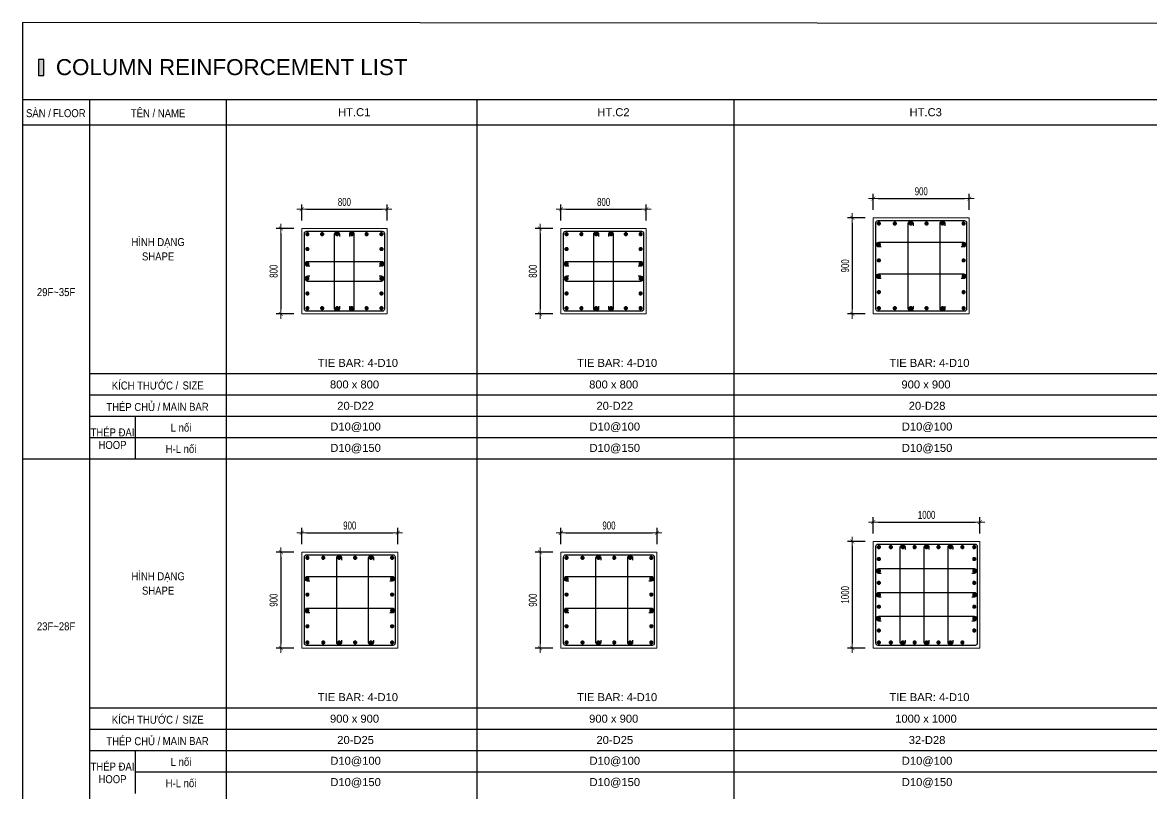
# Model space of a CAD drawing. Header units: millimetres. Extents: x 415878 to 795945, y 85573 to 378758.
# Drawn here: x 561805 to 572382, y 156157 to 163383 of the extents above; entities that cross this region are included whole.
import ezdxf
from ezdxf.enums import TextEntityAlignment as Align

# ---------------------------------------------------------------- set-up
doc = ezdxf.new("R2010")
doc.units = ezdxf.units.MM
doc.layers.get('Defpoints').update_dxf_attribs({"color": 151, "lineweight": 9})
for name, color, linetype in [('2', 2, 'Continuous'), ('A-ANNO-LEAD', 4, 'Continuous'), ('TIT1', 3, 'Continuous'), ('TXT', 3, 'Continuous')]:
    doc.layers.add(name, color=color, linetype=linetype)
for name, color, linetype, lineweight in [('NDC_S_CONTINUOUS', 3, 'Continuous', 20), ('NDC_S_DIM', 1, 'Continuous', 15), ('NDC_S_REBAR', 4, 'Continuous', 35), ('NDC_S_VN TEXT', 7, 'Continuous', 20)]:
    doc.layers.add(name, color=color, linetype=linetype, lineweight=lineweight)
doc.styles.add('ARIAL', font='arial.ttf', dxfattribs={"width": 0.8})
doc.styles.add('NDC_ARIAL', font='arial.ttf', dxfattribs={"width": 0.85})
doc.styles.add('NDC_DIM', font='', dxfattribs={"width": 0.75})
doc.styles.get('NDC_DIM').set_extended_font_data('Dotum')
doc.dimstyles.new('NDC_dim_30', dxfattribs={"dimscale": 30, "dimtxt": 2.5, "dimasz": 1.5, "dimexe": 1.5, "dimexo": 2.5, "dimgap": 1, "dimtad": 1, "dimdec": 0, "dimzin": 0, "dimdsep": 46, "dimtxsty": 'NDC_DIM', "dimblk": 'DIMMARK', "dimcen": 0.09, "dimdle": 1.2, "dimclrd": 1, "dimclre": 1, "dimclrt": 3, "dimadec": 0, "dimazin": 0, "dimtfac": 1, "dimtdec": 0, "dimtix": 1, "dimtofl": 0, "dimtmove": 0, "dimatfit": 3, "dimfxl": 8, "dimfxlon": 1, "dimtolj": 1, "dimtzin": 0, "dimarcsym": 0})

# ---------------------------------------------------------------- blocks, each defined once
blk = doc.blocks.new('DIMMARK')
at = {"layer": 'NDC_S_DIM', "color": 1}
blk.add_line((-1.5, 0), (1, 0), dxfattribs=at)
at = {"layer": 'NDC_S_DIM', "color": 2, "const_width": 0.1}
blk.add_lwpolyline([(-0.42, -0.42), (0.42, 0.42)], dxfattribs=at)
blk = doc.blocks.new('*D1139')
at = {"layer": 'Defpoints', "color": 0, "ltscale": 40, "transparency": 16777216}
for p in [(565320, 158601), (564420, 158419), (565320, 158419)]:
    blk.add_point(p, dxfattribs=at)
at = {"layer": 'NDC_S_DIM', "color": 1, "lineweight": -2, "ltscale": 40, "transparency": 16777216}
for p, q in [((564420, 158494), (564420, 158646)), ((564465, 158601), (565275, 158601)), ((565320, 158494), (565320, 158646))]:
    blk.add_line(p, q, dxfattribs=at)
at = {"layer": 'NDC_S_DIM', "color": 1, "lineweight": -2, "ltscale": 40, "transparency": 16777216, "xscale": 45, "yscale": 45, "zscale": 45, "rotation": 180}
blk.add_blockref('DIMMARK', (564420, 158601), dxfattribs=at)
at = {"layer": 'NDC_S_DIM', "color": 1, "lineweight": -2, "ltscale": 40, "transparency": 16777216, "xscale": 45, "yscale": 45, "zscale": 45}
blk.add_blockref('DIMMARK', (565320, 158601), dxfattribs=at)
at = {"layer": 'NDC_S_DIM', "color": 3, "ltscale": 40, "transparency": 16777216, "insert": (564870, 158668), "char_height": 75, "attachment_point": 5, "style": 'NDC_DIM'}
blk.add_mtext('\\A1;900', dxfattribs=at)
blk = doc.blocks.new('*D1140')
at = {"layer": 'Defpoints', "color": 0, "ltscale": 40, "transparency": 16777216}
for p in [(564420, 158419), (564225, 157519), (564420, 157519)]:
    blk.add_point(p, dxfattribs=at)
at = {"layer": 'NDC_S_DIM', "color": 1, "lineweight": -2, "ltscale": 40, "transparency": 16777216}
for p, q in [((564345, 158419), (564180, 158419)), ((564225, 158374), (564225, 157564)), ((564345, 157519), (564180, 157519))]:
    blk.add_line(p, q, dxfattribs=at)
at = {"layer": 'NDC_S_DIM', "color": 1, "lineweight": -2, "ltscale": 40, "transparency": 16777216, "xscale": 45, "yscale": 45, "zscale": 45}
for p, rotation in [((564225, 158419), 90), ((564225, 157519), 270)]:
    blk.add_blockref('DIMMARK', p, dxfattribs=dict(at, rotation=rotation))
at = {"layer": 'NDC_S_DIM', "color": 3, "ltscale": 40, "transparency": 16777216, "insert": (564157, 157969), "char_height": 75, "attachment_point": 5, "rotation": 90, "style": 'NDC_DIM'}
blk.add_mtext('\\A1;900', dxfattribs=at)
blk = doc.blocks.new('kata_block_THEP')
at = {"layer": 'NDC_S_REBAR', "color": 0}
for p, q in [((-0.5, 0), (0.5, 0)), ((-0.35, 0.35), (0.35, -0.35)), ((0.35, 0.35), (-0.35, -0.35)), ((0, 0.5), (0, -0.5))]:
    blk.add_line(p, q, dxfattribs=at)
at = {"layer": 'NDC_S_REBAR', "color": 0, "const_width": 0.0833}
blk.add_lwpolyline([(-0.5, 0, 1), (0.5, 0, 1), (-0.5, 0, 1)], format="xyb", dxfattribs=at)
blk = doc.blocks.new('*D1141')
at = {"layer": 'Defpoints', "color": 0, "ltscale": 40, "transparency": 16777216}
for p in [(565220, 161634), (564420, 161452), (565220, 161452)]:
    blk.add_point(p, dxfattribs=at)
at = {"layer": 'NDC_S_DIM', "color": 1, "lineweight": -2, "ltscale": 40, "transparency": 16777216}
for p, q in [((564420, 161527), (564420, 161679)), ((564465, 161634), (565175, 161634)), ((565220, 161527), (565220, 161679))]:
    blk.add_line(p, q, dxfattribs=at)
at = {"layer": 'NDC_S_DIM', "color": 1, "lineweight": -2, "ltscale": 40, "transparency": 16777216, "xscale": 45, "yscale": 45, "zscale": 45, "rotation": 180}
blk.add_blockref('DIMMARK', (564420, 161634), dxfattribs=at)
at = {"layer": 'NDC_S_DIM', "color": 1, "lineweight": -2, "ltscale": 40, "transparency": 16777216, "xscale": 45, "yscale": 45, "zscale": 45}
blk.add_blockref('DIMMARK', (565220, 161634), dxfattribs=at)
at = {"layer": 'NDC_S_DIM', "color": 3, "ltscale": 40, "transparency": 16777216, "insert": (564820, 161701), "char_height": 75, "attachment_point": 5, "style": 'NDC_DIM'}
blk.add_mtext('\\A1;800', dxfattribs=at)
blk = doc.blocks.new('*D1142')
at = {"layer": 'Defpoints', "color": 0, "ltscale": 40, "transparency": 16777216}
for p in [(564420, 161452), (564225, 160652), (564420, 160652)]:
    blk.add_point(p, dxfattribs=at)
at = {"layer": 'NDC_S_DIM', "color": 1, "lineweight": -2, "ltscale": 40, "transparency": 16777216}
for p, q in [((564345, 161452), (564180, 161452)), ((564225, 161407), (564225, 160697)), ((564345, 160652), (564180, 160652))]:
    blk.add_line(p, q, dxfattribs=at)
at = {"layer": 'NDC_S_DIM', "color": 1, "lineweight": -2, "ltscale": 40, "transparency": 16777216, "xscale": 45, "yscale": 45, "zscale": 45}
for p, rotation in [((564225, 161452), 90), ((564225, 160652), 270)]:
    blk.add_blockref('DIMMARK', p, dxfattribs=dict(at, rotation=rotation))
at = {"layer": 'NDC_S_DIM', "color": 3, "ltscale": 40, "transparency": 16777216, "insert": (564157, 161052), "char_height": 75, "attachment_point": 5, "rotation": 90, "style": 'NDC_DIM'}
blk.add_mtext('\\A1;800', dxfattribs=at)
blk = doc.blocks.new('*D1149')
at = {"layer": 'Defpoints', "color": 0, "ltscale": 40, "transparency": 16777216}
for p in [(567749, 158601), (566849, 158419), (567749, 158419)]:
    blk.add_point(p, dxfattribs=at)
at = {"layer": 'NDC_S_DIM', "color": 1, "lineweight": -2, "ltscale": 40, "transparency": 16777216}
for p, q in [((566849, 158494), (566849, 158646)), ((566894, 158601), (567704, 158601)), ((567749, 158494), (567749, 158646))]:
    blk.add_line(p, q, dxfattribs=at)
at = {"layer": 'NDC_S_DIM', "color": 1, "lineweight": -2, "ltscale": 40, "transparency": 16777216, "xscale": 45, "yscale": 45, "zscale": 45, "rotation": 180}
blk.add_blockref('DIMMARK', (566849, 158601), dxfattribs=at)
at = {"layer": 'NDC_S_DIM', "color": 1, "lineweight": -2, "ltscale": 40, "transparency": 16777216, "xscale": 45, "yscale": 45, "zscale": 45}
blk.add_blockref('DIMMARK', (567749, 158601), dxfattribs=at)
at = {"layer": 'NDC_S_DIM', "color": 3, "ltscale": 40, "transparency": 16777216, "insert": (567299, 158668), "char_height": 75, "attachment_point": 5, "style": 'NDC_DIM'}
blk.add_mtext('\\A1;900', dxfattribs=at)
blk = doc.blocks.new('*D1150')
at = {"layer": 'Defpoints', "color": 0, "ltscale": 40, "transparency": 16777216}
for p in [(566849, 158419), (566653, 157519), (566849, 157519)]:
    blk.add_point(p, dxfattribs=at)
at = {"layer": 'NDC_S_DIM', "color": 1, "lineweight": -2, "ltscale": 40, "transparency": 16777216}
for p, q in [((566774, 158419), (566608, 158419)), ((566653, 158374), (566653, 157564)), ((566774, 157519), (566608, 157519))]:
    blk.add_line(p, q, dxfattribs=at)
at = {"layer": 'NDC_S_DIM', "color": 1, "lineweight": -2, "ltscale": 40, "transparency": 16777216, "xscale": 45, "yscale": 45, "zscale": 45}
for p, rotation in [((566653, 158419), 90), ((566653, 157519), 270)]:
    blk.add_blockref('DIMMARK', p, dxfattribs=dict(at, rotation=rotation))
at = {"layer": 'NDC_S_DIM', "color": 3, "ltscale": 40, "transparency": 16777216, "insert": (566586, 157969), "char_height": 75, "attachment_point": 5, "rotation": 90, "style": 'NDC_DIM'}
blk.add_mtext('\\A1;900', dxfattribs=at)
blk = doc.blocks.new('*D1151')
at = {"layer": 'Defpoints', "color": 0, "ltscale": 40, "transparency": 16777216}
for p in [(567649, 161634), (566849, 161452), (567649, 161452)]:
    blk.add_point(p, dxfattribs=at)
at = {"layer": 'NDC_S_DIM', "color": 1, "lineweight": -2, "ltscale": 40, "transparency": 16777216}
for p, q in [((566849, 161527), (566849, 161679)), ((566894, 161634), (567604, 161634)), ((567649, 161527), (567649, 161679))]:
    blk.add_line(p, q, dxfattribs=at)
at = {"layer": 'NDC_S_DIM', "color": 1, "lineweight": -2, "ltscale": 40, "transparency": 16777216, "xscale": 45, "yscale": 45, "zscale": 45, "rotation": 180}
blk.add_blockref('DIMMARK', (566849, 161634), dxfattribs=at)
at = {"layer": 'NDC_S_DIM', "color": 1, "lineweight": -2, "ltscale": 40, "transparency": 16777216, "xscale": 45, "yscale": 45, "zscale": 45}
blk.add_blockref('DIMMARK', (567649, 161634), dxfattribs=at)
at = {"layer": 'NDC_S_DIM', "color": 3, "ltscale": 40, "transparency": 16777216, "insert": (567249, 161701), "char_height": 75, "attachment_point": 5, "style": 'NDC_DIM'}
blk.add_mtext('\\A1;800', dxfattribs=at)
blk = doc.blocks.new('*D1152')
at = {"layer": 'Defpoints', "color": 0, "ltscale": 40, "transparency": 16777216}
for p in [(566849, 161452), (566653, 160652), (566849, 160652)]:
    blk.add_point(p, dxfattribs=at)
at = {"layer": 'NDC_S_DIM', "color": 1, "lineweight": -2, "ltscale": 40, "transparency": 16777216}
for p, q in [((566774, 161452), (566608, 161452)), ((566653, 161407), (566653, 160697)), ((566774, 160652), (566608, 160652))]:
    blk.add_line(p, q, dxfattribs=at)
at = {"layer": 'NDC_S_DIM', "color": 1, "lineweight": -2, "ltscale": 40, "transparency": 16777216, "xscale": 45, "yscale": 45, "zscale": 45}
for p, rotation in [((566653, 161452), 90), ((566653, 160652), 270)]:
    blk.add_blockref('DIMMARK', p, dxfattribs=dict(at, rotation=rotation))
at = {"layer": 'NDC_S_DIM', "color": 3, "ltscale": 40, "transparency": 16777216, "insert": (566586, 161052), "char_height": 75, "attachment_point": 5, "rotation": 90, "style": 'NDC_DIM'}
blk.add_mtext('\\A1;800', dxfattribs=at)
blk = doc.blocks.new('*D1157')
at = {"layer": 'Defpoints', "color": 0, "ltscale": 40, "transparency": 16777216}
for p in [(570775, 158701), (569775, 158519), (570775, 158519)]:
    blk.add_point(p, dxfattribs=at)
at = {"layer": 'NDC_S_DIM', "color": 1, "lineweight": -2, "ltscale": 40, "transparency": 16777216}
for p, q in [((569775, 158594), (569775, 158746)), ((569820, 158701), (570730, 158701)), ((570775, 158594), (570775, 158746))]:
    blk.add_line(p, q, dxfattribs=at)
at = {"layer": 'NDC_S_DIM', "color": 1, "lineweight": -2, "ltscale": 40, "transparency": 16777216, "xscale": 45, "yscale": 45, "zscale": 45, "rotation": 180}
blk.add_blockref('DIMMARK', (569775, 158701), dxfattribs=at)
at = {"layer": 'NDC_S_DIM', "color": 1, "lineweight": -2, "ltscale": 40, "transparency": 16777216, "xscale": 45, "yscale": 45, "zscale": 45}
blk.add_blockref('DIMMARK', (570775, 158701), dxfattribs=at)
at = {"layer": 'NDC_S_DIM', "color": 3, "ltscale": 40, "transparency": 16777216, "insert": (570275, 158768), "char_height": 75, "attachment_point": 5, "style": 'NDC_DIM'}
blk.add_mtext('\\A1;1000', dxfattribs=at)
blk = doc.blocks.new('*D1158')
at = {"layer": 'Defpoints', "color": 0, "ltscale": 40, "transparency": 16777216}
for p in [(569775, 158519), (569579, 157519), (569775, 157519)]:
    blk.add_point(p, dxfattribs=at)
at = {"layer": 'NDC_S_DIM', "color": 1, "lineweight": -2, "ltscale": 40, "transparency": 16777216}
for p, q in [((569700, 158519), (569534, 158519)), ((569579, 158474), (569579, 157564)), ((569700, 157519), (569534, 157519))]:
    blk.add_line(p, q, dxfattribs=at)
at = {"layer": 'NDC_S_DIM', "color": 1, "lineweight": -2, "ltscale": 40, "transparency": 16777216, "xscale": 45, "yscale": 45, "zscale": 45}
for p, rotation in [((569579, 158519), 90), ((569579, 157519), 270)]:
    blk.add_blockref('DIMMARK', p, dxfattribs=dict(at, rotation=rotation))
at = {"layer": 'NDC_S_DIM', "color": 3, "ltscale": 40, "transparency": 16777216, "insert": (569512, 158019), "char_height": 75, "attachment_point": 5, "rotation": 90, "style": 'NDC_DIM'}
blk.add_mtext('\\A1;1000', dxfattribs=at)
blk = doc.blocks.new('*D1159')
at = {"layer": 'Defpoints', "color": 0, "ltscale": 40, "transparency": 16777216}
for p in [(570675, 161734), (569775, 161552), (570675, 161552)]:
    blk.add_point(p, dxfattribs=at)
at = {"layer": 'NDC_S_DIM', "color": 1, "lineweight": -2, "ltscale": 40, "transparency": 16777216}
for p, q in [((569775, 161627), (569775, 161779)), ((569820, 161734), (570630, 161734)), ((570675, 161627), (570675, 161779))]:
    blk.add_line(p, q, dxfattribs=at)
at = {"layer": 'NDC_S_DIM', "color": 1, "lineweight": -2, "ltscale": 40, "transparency": 16777216, "xscale": 45, "yscale": 45, "zscale": 45, "rotation": 180}
blk.add_blockref('DIMMARK', (569775, 161734), dxfattribs=at)
at = {"layer": 'NDC_S_DIM', "color": 1, "lineweight": -2, "ltscale": 40, "transparency": 16777216, "xscale": 45, "yscale": 45, "zscale": 45}
blk.add_blockref('DIMMARK', (570675, 161734), dxfattribs=at)
at = {"layer": 'NDC_S_DIM', "color": 3, "ltscale": 40, "transparency": 16777216, "insert": (570225, 161801), "char_height": 75, "attachment_point": 5, "style": 'NDC_DIM'}
blk.add_mtext('\\A1;900', dxfattribs=at)
blk = doc.blocks.new('*D1160')
at = {"layer": 'Defpoints', "color": 0, "ltscale": 40, "transparency": 16777216}
for p in [(569775, 161552), (569579, 160652), (569775, 160652)]:
    blk.add_point(p, dxfattribs=at)
at = {"layer": 'NDC_S_DIM', "color": 1, "lineweight": -2, "ltscale": 40, "transparency": 16777216}
for p, q in [((569700, 161552), (569534, 161552)), ((569579, 161507), (569579, 160697)), ((569700, 160652), (569534, 160652))]:
    blk.add_line(p, q, dxfattribs=at)
at = {"layer": 'NDC_S_DIM', "color": 1, "lineweight": -2, "ltscale": 40, "transparency": 16777216, "xscale": 45, "yscale": 45, "zscale": 45}
for p, rotation in [((569579, 161552), 90), ((569579, 160652), 270)]:
    blk.add_blockref('DIMMARK', p, dxfattribs=dict(at, rotation=rotation))
at = {"layer": 'NDC_S_DIM', "color": 3, "ltscale": 40, "transparency": 16777216, "insert": (569512, 161102), "char_height": 75, "attachment_point": 5, "rotation": 90, "style": 'NDC_DIM'}
blk.add_mtext('\\A1;900', dxfattribs=at)

msp = doc.modelspace()

# ---------------------------------------------------------------- hatches: boundary and pattern name
at = {"layer": 'TXT'}
msp.add_hatch(color=7, dxfattribs=at).paths.add_polyline_path([(562004.6, 162887.7), (562004.6, 163037.7), (561954.6, 163037.7), (561954.6, 162887.7)])

# ---------------------------------------------------------------- linework, layer by layer
at = {"layer": '2', "lineweight": -2, "ltscale": 1000}
for points in [[(570649.8, 161507), (570649.8, 160697, -0.4142136), (570629.8, 160677), (569819.8, 160677, -0.4142136), (569799.8, 160697), (569799.8, 161507, -0.4142136), (569819.8, 161527), (570629.8, 161527, -0.4142136)], [(565195.2, 161407), (565195.2, 160697, -0.4142136), (565175.2, 160677), (564465.2, 160677, -0.4142136), (564445.2, 160697), (564445.2, 161407, -0.4142136), (564465.2, 161427), (565175.2, 161427, -0.4142136)], [(567623.8, 161407), (567623.8, 160697, -0.4142136), (567603.8, 160677), (566893.8, 160677, -0.4142136), (566873.8, 160697), (566873.8, 161407, -0.4142136), (566893.8, 161427), (567603.8, 161427, -0.4142136)], [(570749.8, 158474.3), (570749.8, 157564.3, -0.4142136), (570729.8, 157544.3), (569819.8, 157544.3, -0.4142136), (569799.8, 157564.3), (569799.8, 158474.3, -0.4142136), (569819.8, 158494.3), (570729.8, 158494.3, -0.4142136)], [(565295.2, 158374.3), (565295.2, 157564.3, -0.4142136), (565275.2, 157544.3), (564465.2, 157544.3, -0.4142136), (564445.2, 157564.3), (564445.2, 158374.3, -0.4142136), (564465.2, 158394.3), (565275.2, 158394.3, -0.4142136)], [(567723.8, 158374.3), (567723.8, 157564.3, -0.4142136), (567703.8, 157544.3), (566893.8, 157544.3, -0.4142136), (566873.8, 157564.3), (566873.8, 158374.3, -0.4142136), (566893.8, 158394.3), (567703.8, 158394.3, -0.4142136)]]:
    msp.add_lwpolyline(points, format="xyb", close=True, dxfattribs=at)
at = {"layer": '2'}
for points in [[(570148.3, 160725.7), (570148.3, 160703.6, -1), (570103.3, 160703.6), (570103.3, 161499, -1), (570148.3, 161499), (570148.3, 161476.9)], [(570446.3, 160725.7), (570446.3, 160703.6, -1), (570401.3, 160703.6), (570401.3, 161499, -1), (570446.3, 161499), (570446.3, 161476.9)], [(564773.4, 160725.7), (564773.4, 160703.5, -1), (564728.3, 160703.5), (564728.3, 161399, -1), (564773.4, 161399), (564773.4, 161376.9)], [(564867.1, 160725.7), (564867.1, 160703.5, 1), (564912.2, 160703.5), (564912.2, 161399, 1), (564867.1, 161399), (564867.1, 161376.9)], [(567201.9, 160725.7), (567201.9, 160703.5, -1), (567156.9, 160703.5), (567156.9, 161399, -1), (567201.9, 161399), (567201.9, 161376.9)], [(567295.7, 160725.7), (567295.7, 160703.5, 1), (567340.7, 160703.5), (567340.7, 161399, 1), (567295.7, 161399), (567295.7, 161376.9)], [(569849.9, 161279.5), (569827.8, 161279.5, -1), (569827.8, 161324.6), (570621.8, 161324.6, -1), (570621.8, 161279.5), (570599.7, 161279.5)], [(564495.4, 161098.9), (564473.2, 161098.9, -1), (564473.2, 161143.9), (565167.2, 161143.9, -1), (565167.2, 161098.9), (565145.1, 161098.9)], [(566923.9, 161098.9), (566901.8, 161098.9, -1), (566901.8, 161143.9), (567595.8, 161143.9, -1), (567595.8, 161098.9), (567573.7, 161098.9)], [(564495.4, 161005.1), (564473.2, 161005.1, 1), (564473.2, 160960.1), (565167.2, 160960.1, 1), (565167.2, 161005.1), (565145.1, 161005.1)], [(566923.9, 161005.1), (566901.8, 161005.1, 1), (566901.8, 160960.1), (567595.8, 160960.1, 1), (567595.8, 161005.1), (567573.7, 161005.1)], [(569849.9, 160982.5), (569827.8, 160982.5, -1), (569827.8, 161027.6), (570621.8, 161027.6, -1), (570621.8, 160982.5), (570599.7, 160982.5)], [(570073.8, 157593), (570073.8, 157570.9, -1), (570028.8, 157570.9), (570028.8, 158466.3, -1), (570073.8, 158466.3), (570073.8, 158444.2)], [(570297.3, 157593), (570297.3, 157570.9, -1), (570252.3, 157570.9), (570252.3, 158466.3, -1), (570297.3, 158466.3), (570297.3, 158444.2)], [(570520.8, 157593), (570520.8, 157570.9, -1), (570475.8, 157570.9), (570475.8, 158466.3, -1), (570520.8, 158466.3), (570520.8, 158444.2)], [(564793.8, 157593), (564793.8, 157570.8, -1), (564748.7, 157570.8), (564748.7, 158366.3, -1), (564793.8, 158366.3), (564793.8, 158344.2)], [(565091.8, 157593), (565091.8, 157570.8, -1), (565046.7, 157570.8), (565046.7, 158366.3, -1), (565091.8, 158366.3), (565091.8, 158344.2)], [(567222.3, 157593), (567222.3, 157570.8, -1), (567177.3, 157570.8), (567177.3, 158366.3, -1), (567222.3, 158366.3), (567222.3, 158344.2)], [(567520.3, 157593), (567520.3, 157570.8, -1), (567475.3, 157570.8), (567475.3, 158366.3, -1), (567520.3, 158366.3), (567520.3, 158344.2)], [(569849.9, 158220.3), (569827.8, 158220.3, -1), (569827.8, 158265.4), (570721.8, 158265.4, -1), (570721.8, 158220.3), (570699.7, 158220.3)], [(564495.4, 158146.8), (564473.2, 158146.8, -1), (564473.2, 158191.8), (565267.2, 158191.8, -1), (565267.2, 158146.8), (565245.1, 158146.8)], [(566923.9, 158146.8), (566901.8, 158146.8, -1), (566901.8, 158191.8), (567695.8, 158191.8, -1), (567695.8, 158146.8), (567673.7, 158146.8)], [(569849.9, 157996.8), (569827.8, 157996.8, -1), (569827.8, 158041.9), (570721.8, 158041.9, -1), (570721.8, 157996.8), (570699.7, 157996.8)], [(564495.4, 157849.8), (564473.2, 157849.8, -1), (564473.2, 157894.8), (565267.2, 157894.8, -1), (565267.2, 157849.8), (565245.1, 157849.8)], [(566923.9, 157849.8), (566901.8, 157849.8, -1), (566901.8, 157894.8), (567695.8, 157894.8, -1), (567695.8, 157849.8), (567673.7, 157849.8)], [(569849.9, 157773.3), (569827.8, 157773.3, -1), (569827.8, 157818.4), (570721.8, 157818.4, -1), (570721.8, 157773.3), (570699.7, 157773.3)]]:
    msp.add_lwpolyline(points, format="xyb", dxfattribs=at)
at = {"layer": 'A-ANNO-LEAD'}
msp.add_lwpolyline([(561804.6, 146762.7), (576694, 146749.6), (576694, 163369.6), (561804.6, 163382.7)], close=True, dxfattribs=at)
at = {"layer": 'NDC_S_CONTINUOUS', "ltscale": 70}
for points in [[(570674.8, 161552), (570674.8, 160652), (569774.8, 160652), (569774.8, 161552), (570674.8, 161552)], [(565220.2, 161452), (565220.2, 160652), (564420.2, 160652), (564420.2, 161452), (565220.2, 161452)], [(567648.8, 161452), (567648.8, 160652), (566848.8, 160652), (566848.8, 161452), (567648.8, 161452)], [(570774.8, 158519.3), (570774.8, 157519.3), (569774.8, 157519.3), (569774.8, 158519.3), (570774.8, 158519.3)], [(565320.2, 158419.3), (565320.2, 157519.3), (564420.2, 157519.3), (564420.2, 158419.3), (565320.2, 158419.3)], [(567748.8, 158419.3), (567748.8, 157519.3), (566848.8, 157519.3), (566848.8, 158419.3), (567748.8, 158419.3)]]:
    msp.add_lwpolyline(points, dxfattribs=at)
at = {"layer": 'TIT1', "color": 2}
msp.add_line((561804.6, 162662.7), (576694, 162662.7), dxfattribs=at)
at = {"layer": 'TIT1'}
for p, q in [((562432.5, 162662.7), (562432.5, 146762.7)), ((563716.4, 146762.7), (563716.4, 162662.7)), ((566060.3, 162662.7), (566060.3, 146762.7)), ((568468, 162662.7), (568468, 146762.7)), ((561804.6, 162422.7), (576694, 162422.7)), ((576694, 159290), (561804.6, 159290))]:
    msp.add_line(p, q, dxfattribs=at)
at = {"layer": 'TIT1', "color": 8}
for p, q in [((576694, 160090), (562432.5, 160090)), ((576694, 159890), (562432.5, 159890)), ((576694, 159690), (562432.5, 159690)), ((562861.7, 159290), (562861.7, 159690)), ((576694, 159490), (562432.5, 159490)), ((576694, 156957.3), (562432.5, 156957.3)), ((576694, 156757.3), (562432.5, 156757.3)), ((576694, 156557.3), (562432.5, 156557.3)), ((562861.7, 156157.3), (562861.7, 156557.3)), ((576694, 156357.3), (562861.7, 156357.3))]:
    msp.add_line(p, q, dxfattribs=at)
at = {"layer": 'TXT', "color": 7}
msp.add_lwpolyline([(562004.6, 162887.7), (562004.6, 163037.7), (561954.6, 163037.7), (561954.6, 162887.7)], close=True, dxfattribs=at)
msp.add_lwpolyline([(562004.6, 162887.7), (562004.6, 163037.7), (561954.6, 163037.7), (561954.6, 162887.7)], close=True, dxfattribs=at)

# ---------------------------------------------------------------- block references
at = {"layer": '2', "yscale": 36, "zscale": 36}
for p, xscale, rotation in [((569827.8, 161499), -36, 90), ((569976.8, 161499), -36, 90), ((570125.8, 161499), -36, 90), ((570274.8, 161499), -36, 90), ((570423.8, 161499), -36, 90), ((570621.8, 161499), 36, 270), ((564473.2, 161399), -36, 90), ((564612, 161399), -36, 90), ((564750.8, 161399), -36, 90), ((564889.6, 161399), -36, 90), ((565028.4, 161399), -36, 90), ((565167.2, 161399), 36, 270), ((566901.8, 161399), -36, 90), ((567040.6, 161399), -36, 90), ((567179.4, 161399), -36, 90), ((567318.2, 161399), -36, 90), ((567457, 161399), -36, 90), ((567595.8, 161399), 36, 270), ((569827.8, 161302), -36, 90), ((570621.8, 161302), 36, 270), ((564473.2, 161260.2), -36, 90), ((565167.2, 161260.2), 36, 270), ((566901.8, 161260.2), -36, 90), ((567595.8, 161260.2), 36, 270), ((564473.2, 161121.4), -36, 90), ((565167.2, 161121.4), 36, 270), ((566901.8, 161121.4), -36, 90), ((567595.8, 161121.4), 36, 270), ((569827.8, 161153.5), -36, 90), ((570621.8, 161153.5), 36, 270), ((564473.2, 160982.6), -36, 90), ((565167.2, 160982.6), 36, 270), ((566901.8, 160982.6), -36, 90), ((567595.8, 160982.6), 36, 270), ((569827.8, 161005), -36, 90), ((570621.8, 161005), 36, 270), ((564473.2, 160843.8), -36, 90), ((565167.2, 160843.8), 36, 270), ((566901.8, 160843.8), -36, 90), ((567595.8, 160843.8), 36, 270), ((569827.8, 160856.5), -36, 90), ((570621.8, 160856.5), 36, 270), ((564473.2, 160705), -36, 180), ((564612, 160705), 36, 90), ((564750.8, 160705), 36, 90), ((564889.6, 160705), 36, 90), ((565028.4, 160705), 36, 90), ((565167.2, 160705), -36, 270), ((566901.8, 160705), -36, 180), ((567040.6, 160705), 36, 90), ((567179.4, 160705), 36, 90), ((567318.2, 160705), 36, 90), ((567457, 160705), 36, 90), ((567595.8, 160705), -36, 270), ((569827.8, 160705), -36, 180), ((569976.8, 160705), 36, 90), ((570125.8, 160705), 36, 90), ((570274.8, 160705), 36, 90), ((570423.8, 160705), 36, 90), ((570621.8, 160705), -36, 270), ((569827.8, 158466.3), -36, 90), ((569939.6, 158466.3), -36, 90), ((570051.3, 158466.3), -36, 90), ((570163.1, 158466.3), -36, 90), ((570274.8, 158466.3), -36, 90), ((570386.6, 158466.3), -36, 90), ((570498.3, 158466.3), -36, 90), ((570610.1, 158466.3), -36, 90), ((570721.8, 158466.3), 36, 270), ((564473.2, 158366.3), -36, 90), ((564622.2, 158366.3), -36, 90), ((564771.2, 158366.3), -36, 90), ((564920.2, 158366.3), -36, 90), ((565069.2, 158366.3), -36, 90), ((565267.2, 158366.3), 36, 270), ((566901.8, 158366.3), -36, 90), ((567050.8, 158366.3), -36, 90), ((567199.8, 158366.3), -36, 90), ((567348.8, 158366.3), -36, 90), ((567497.8, 158366.3), -36, 90), ((567695.8, 158366.3), 36, 270), ((569827.8, 158354.6), -36, 180), ((570721.8, 158354.6), 36, 180), ((569827.8, 158242.8), -36, 180), ((570721.8, 158242.8), 36, 180), ((564473.2, 158169.3), -36, 90), ((565267.2, 158169.3), 36, 270), ((566901.8, 158169.3), -36, 90), ((567695.8, 158169.3), 36, 270), ((569827.8, 158131.1), -36, 180), ((570721.8, 158131.1), 36, 180), ((564473.2, 158020.8), -36, 90), ((565267.2, 158020.8), 36, 270), ((566901.8, 158020.8), -36, 90), ((567695.8, 158020.8), 36, 270), ((569827.8, 158019.3), -36, 180), ((570721.8, 158019.3), 36, 180), ((569827.8, 157907.6), -36, 180), ((570721.8, 157907.6), 36, 180), ((564473.2, 157872.3), -36, 90), ((565267.2, 157872.3), 36, 270), ((566901.8, 157872.3), -36, 90), ((567695.8, 157872.3), 36, 270), ((569827.8, 157795.8), -36, 180), ((570721.8, 157795.8), 36, 180), ((564473.2, 157723.8), -36, 90), ((565267.2, 157723.8), 36, 270), ((566901.8, 157723.8), -36, 90), ((567695.8, 157723.8), 36, 270), ((569827.8, 157684.1), -36, 180), ((570721.8, 157684.1), 36, 180), ((564473.2, 157572.3), -36, 180), ((564622.2, 157572.3), 36, 90), ((564771.2, 157572.3), 36, 90), ((564920.2, 157572.3), 36, 90), ((565069.2, 157572.3), 36, 90), ((565267.2, 157572.3), -36, 270), ((566901.8, 157572.3), -36, 180), ((567050.8, 157572.3), 36, 90), ((567199.8, 157572.3), 36, 90), ((567348.8, 157572.3), 36, 90), ((567497.8, 157572.3), 36, 90), ((567695.8, 157572.3), -36, 270), ((569827.8, 157572.3), -36, 180), ((569939.6, 157572.3), 36, 90), ((570051.3, 157572.3), 36, 90), ((570163.1, 157572.3), 36, 90), ((570274.8, 157572.3), 36, 90), ((570386.6, 157572.3), 36, 90), ((570498.3, 157572.3), 36, 90), ((570610.1, 157572.3), 36, 90)]:
    msp.add_blockref('kata_block_THEP', p, dxfattribs=dict(at, xscale=xscale, rotation=rotation))

# ---------------------------------------------------------------- texts
at = {"layer": 'NDC_S_VN TEXT', "style": 'NDC_ARIAL', "width": 0.85}
for s, p in [('SÀN /', (561953.2, 162542.7)), ('HÌNH DẠNG', (563074.4, 161327.1)), ('KÍCH THƯỚC /', (562952.1, 159990)), ('THÉP CHỦ /', (562842, 159790)), ('THÉP ĐAI', (562647.2, 159551.1)), ('HÌNH DẠNG', (563074.4, 158194.4)), ('KÍCH THƯỚC /', (562952.1, 156857.3)), ('THÉP CHỦ /', (562842, 156657.3)), ('THÉP ĐAI', (562647.2, 156418.4))]:
    msp.add_text(s, height=75, dxfattribs=at).set_placement(p, align=Align.MIDDLE)
at = {"layer": 'TIT1', "style": 'NDC_ARIAL', "width": 0.85}
for s, p in [('FLOOR', (562241.7, 162533.9)), ('TÊN / NAME', (563074.4, 162542.7)), ('SHAPE', (563074.4, 161190.8)), ('29F~35F', (562118.5, 160856.4)), ('SIZE', (563402.5, 159981.2)), ('MAIN BAR', (563332.9, 159781.2)), ('L nối', (563289.1, 159590)), ('HOOP', (562647.2, 159423.8)), ('H-L nối', (563289.1, 159390)), ('SHAPE', (563074.4, 158058.1)), ('23F~28F', (562118.5, 157723.7)), ('SIZE', (563402.5, 156848.5)), ('MAIN BAR', (563332.9, 156648.5)), ('L nối', (563289.1, 156457.3)), ('HOOP', (562647.2, 156291.1)), ('H-L nối', (563289.1, 156257.3))]:
    msp.add_text(s, height=75, dxfattribs=at).set_placement(p, align=Align.MIDDLE)
at = {"layer": 'TIT1', "color": 2, "style": 'NDC_ARIAL'}
for s, p in [('HT.C1', (564912.2, 162542.7)), ('HT.C2', (567340.7, 162542.7)), ('HT.C3', (570266.7, 162542.7))]:
    msp.add_text(s, height=75, dxfattribs=at).set_placement(p, align=Align.MIDDLE)
at = {"layer": 'TIT1', "style": 'NDC_ARIAL'}
for s, p in [('TIE BAR: 4-D10', (564946.7, 160192.6)), ('TIE BAR: 4-D10', (567375.2, 160192.6)), ('TIE BAR: 4-D10', (570301.2, 160192.6)), ('800 x 800', (564914.9, 159990.7)), ('800 x 800', (567343.4, 159990.7)), ('900 x 900', (570269.4, 159990.7)), ('20-D22', (564924.9, 159790.7)), ('20-D22', (567353.5, 159790.7)), ('20-D28', (570279.5, 159790.7)), ('D10@100', (564924.9, 159590.7)), ('D10@100', (567353.5, 159590.7)), ('D10@100', (570279.5, 159590.7)), ('D10@150', (564924.9, 159390.7)), ('D10@150', (567353.5, 159390.7)), ('D10@150', (570279.5, 159390.7)), ('TIE BAR: 4-D10', (564946.7, 157059.9)), ('TIE BAR: 4-D10', (567375.2, 157059.9)), ('TIE BAR: 4-D10', (570301.2, 157059.9)), ('900 x 900', (564914.9, 156858)), ('900 x 900', (567343.4, 156858)), ('1000 x 1000', (570269.4, 156858)), ('20-D25', (564924.9, 156658)), ('20-D25', (567353.5, 156658)), ('32-D28', (570279.5, 156658)), ('D10@100', (564924.9, 156458)), ('D10@100', (567353.5, 156458)), ('D10@100', (570279.5, 156458)), ('D10@150', (564924.9, 156258)), ('D10@150', (567353.5, 156258)), ('D10@150', (570279.5, 156258))]:
    msp.add_text(s, height=75, dxfattribs=at).set_placement(p, align=Align.MIDDLE)
at = {"layer": 'TXT', "color": 3, "style": 'ARIAL'}
msp.add_text('COLUMN REINFORCEMENT LIST', height=150, dxfattribs=at).set_placement((562116.7, 162890.1))

# ---------------------------------------------------------------- dimensions: what is measured, and where the dimension line sits
at = {"layer": 'NDC_S_DIM', "ltscale": 40}
for base, p1, p2, picture, middle in [((570674.8, 161733.6), (569774.8, 161552), (570674.8, 161552), '*D1159', (570224.8, 161801.2)), ((565220.2, 161633.6), (564420.2, 161452), (565220.2, 161452), '*D1141', (564820.2, 161701.2)), ((567648.8, 161633.6), (566848.8, 161452), (567648.8, 161452), '*D1151', (567248.8, 161701.2)), ((570774.8, 158700.9), (569774.8, 158519.3), (570774.8, 158519.3), '*D1157', (570274.8, 158768.5)), ((565320.2, 158600.9), (564420.2, 158419.3), (565320.2, 158419.3), '*D1139', (564870.2, 158668.5)), ((567748.8, 158600.9), (566848.8, 158419.3), (567748.8, 158419.3), '*D1149', (567298.8, 158668.5))]:
    dim = msp.add_linear_dim(base=base, p1=p1, p2=p2, dimstyle='NDC_dim_30', dxfattribs=at)
    dim.commit()
    dim.dimension.update_dxf_attribs({"geometry": picture, "text_midpoint": middle})
for base, p1, p2, picture, middle in [((569579.4, 160652), (569774.8, 161552), (569774.8, 160652), '*D1160', (569511.9, 161102)), ((564224.9, 160652), (564420.2, 161452), (564420.2, 160652), '*D1142', (564157.3, 161052)), ((566653.4, 160652), (566848.8, 161452), (566848.8, 160652), '*D1152', (566585.9, 161052)), ((569579.4, 157519.3), (569774.8, 158519.3), (569774.8, 157519.3), '*D1158', (569511.9, 158019.3)), ((564224.9, 157519.3), (564420.2, 158419.3), (564420.2, 157519.3), '*D1140', (564157.3, 157969.3)), ((566653.4, 157519.3), (566848.8, 158419.3), (566848.8, 157519.3), '*D1150', (566585.9, 157969.3))]:
    dim = msp.add_linear_dim(base=base, p1=p1, p2=p2, angle=90, dimstyle='NDC_dim_30', dxfattribs=at)
    dim.commit()
    dim.dimension.update_dxf_attribs({"geometry": picture, "text_midpoint": middle})

doc.saveas('drawing.dxf')
